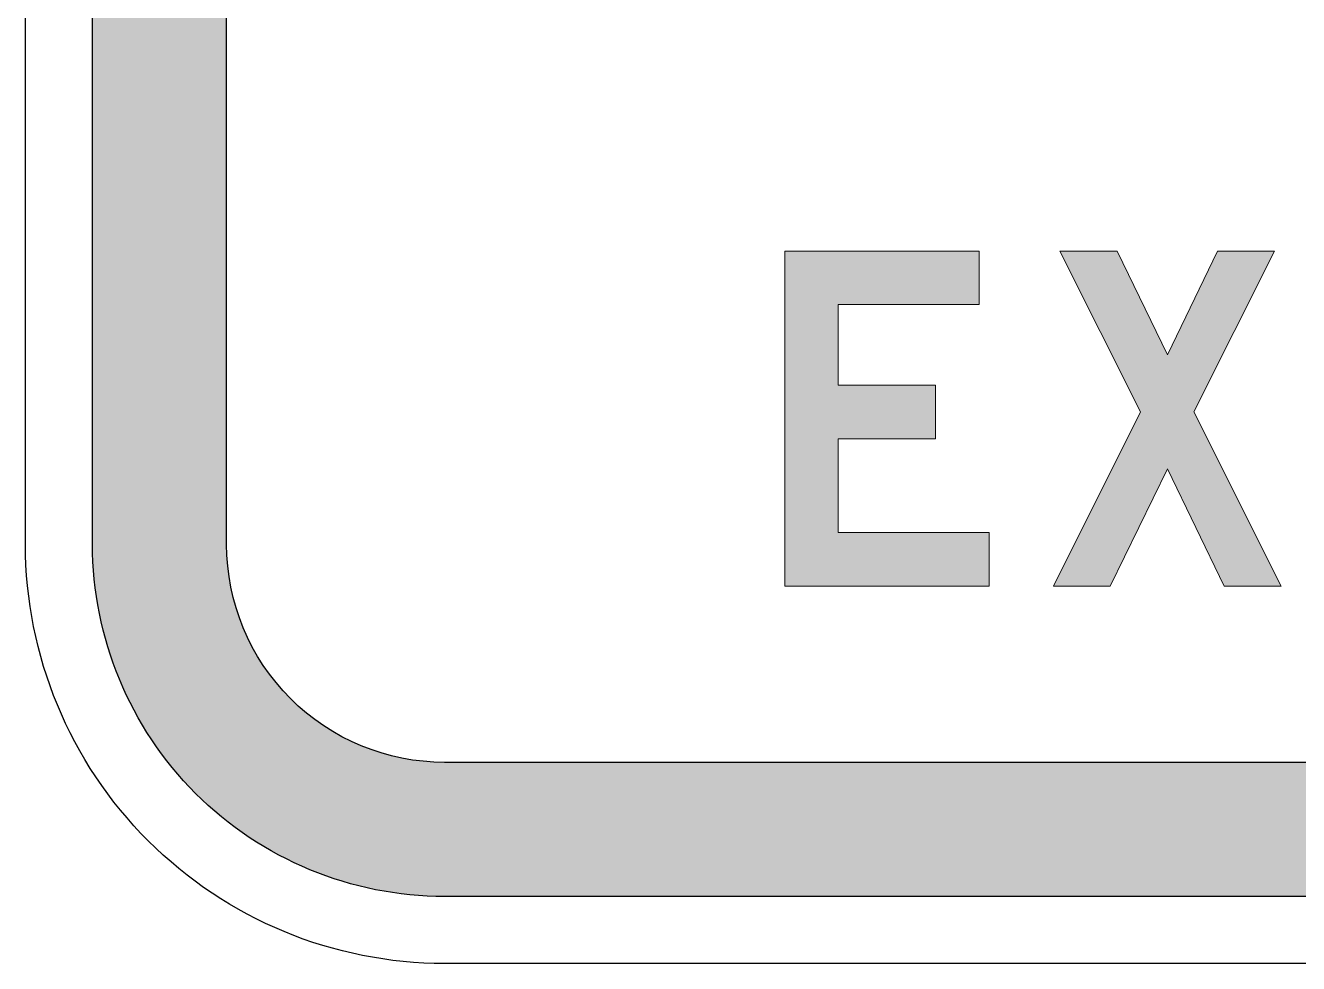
# Model space of a CAD drawing. Extents: x 155 to 267, y 118 to 201.
# Drawn here: x 154.55 to 192.52, y 133.54 to 161.52 of the extents above; entities that cross this region are included whole.
import ezdxf

# ---------------------------------------------------------------- set-up
doc = ezdxf.new("R2010")
doc.units = 0
doc.layers.add('L25', color=1, linetype='CONTINUOUS')
doc.layers.add('L35', color=3, linetype='CONTINUOUS')

msp = doc.modelspace()

# ---------------------------------------------------------------- hatches: boundary and pattern name
at = {"layer": 'L25'}
h = msp.add_hatch(color=256, dxfattribs=at)
edge = h.paths.add_edge_path(flags=16)
edge.add_line((160.554, 146.037), (160.554, 188.537))
edge.add_arc((167.054, 188.537), 6.5, 90, 180, ccw=False)
edge.add_line((167.054, 195.037), (254.554, 195.037))
edge.add_arc((254.554, 188.537), 6.5, 0, 90, ccw=False)
edge.add_line((261.054, 188.537), (261.054, 146.037))
edge.add_arc((254.554, 146.037), 6.5, -90, 0, ccw=False)
edge.add_line((254.554, 139.537), (167.054, 139.537))
edge.add_arc((167.054, 146.037), 6.5, 180, 270, ccw=False)
edge = h.paths.add_edge_path()
edge.add_line((156.554, 146.037), (156.554, 188.537))
edge.add_arc((167.054, 188.537), 10.5, 90, 180, ccw=False)
edge.add_line((167.054, 199.037), (254.554, 199.037))
edge.add_arc((254.554, 188.537), 10.5, 0, 90, ccw=False)
edge.add_line((265.054, 188.537), (265.054, 146.037))
edge.add_arc((254.554, 146.037), 10.5, -90, 0, ccw=False)
edge.add_line((254.554, 135.537), (167.054, 135.537))
edge.add_arc((167.054, 146.037), 10.5, 180, 270, ccw=False)
h = msp.add_hatch(color=256, dxfattribs=at)
h.paths.add_polyline_path([(229.043, 154.788), (234.833, 154.788), (234.833, 153.193), (230.638, 153.193), (230.638, 150.79), (233.537, 150.79), (233.537, 149.188), (230.638, 149.188), (230.638, 146.391), (235.139, 146.391), (235.139, 144.789), (229.043, 144.789)])
h.paths.add_polyline_path([(220.494, 154.788), (220.494, 153.193), (222.795, 153.193), (222.795, 144.789), (224.39, 144.789), (224.39, 153.193), (226.691, 153.193), (226.691, 154.788)])
h.paths.add_polyline_path([(203.234, 154.788), (209.031, 154.788), (209.031, 153.193), (204.829, 153.193), (204.829, 150.79), (207.727, 150.79), (207.727, 149.188), (204.829, 149.188), (204.829, 146.391), (209.329, 146.391), (209.329, 144.789), (203.234, 144.789)])
h.paths.add_polyline_path([(185.406, 154.788), (187.11, 154.788), (188.61, 151.693), (190.103, 154.788), (191.807, 154.788), (189.404, 149.989), (192.004, 144.789), (190.307, 144.789), (188.61, 148.292), (186.906, 144.789), (185.209, 144.789), (187.809, 149.989)])
h.paths.add_polyline_path([(177.199, 154.788), (182.995, 154.788), (182.995, 153.193), (178.793, 153.193), (178.793, 150.79), (181.692, 150.79), (181.692, 149.188), (178.793, 149.188), (178.793, 146.391), (183.294, 146.391), (183.294, 144.789), (177.199, 144.789)])
h.paths.add_polyline_path([(240.9, 144.789), (237.906, 144.789), (237.906, 154.788), (240.9, 154.788), (242.123, 154.562), (243.172, 153.9), (243.9, 152.895), (244.526, 150.856), (244.526, 148.729), (243.9, 146.69), (243.172, 145.685), (242.123, 145.022)])
h.paths.add_polyline_path([(240.9, 146.391), (239.501, 146.391), (239.501, 153.193), (240.9, 153.193), (241.773, 152.946), (242.4, 152.29), (242.961, 150.659), (242.961, 148.926), (242.4, 147.294), (241.773, 146.632)], flags=16)
h.paths.add_polyline_path([(215.993, 150.79), (213.692, 150.79), (213.692, 153.193), (215.993, 153.193), (216.597, 153.033), (217.034, 152.596), (217.195, 151.992), (217.034, 151.387), (216.597, 150.95)], flags=16)
h.paths.add_polyline_path([(215.993, 149.188), (213.692, 149.188), (213.692, 144.789), (212.097, 144.789), (212.097, 154.788), (215.993, 154.788), (217.064, 154.584), (217.974, 153.972), (218.586, 153.062), (218.79, 151.992), (218.586, 150.921), (217.974, 150.003), (217.064, 149.399)])
h.paths.add_polyline_path([(200.365, 152.895), (198.864, 152.188), (198.464, 152.793), (197.269, 153.288), (196.068, 152.793), (195.565, 151.89), (195.318, 149.792), (195.565, 147.695), (196.068, 146.792), (197.269, 146.289), (198.464, 146.792), (198.864, 147.491), (200.466, 147.09), (199.563, 145.59), (198.5, 144.927), (197.269, 144.694), (196.031, 144.927), (194.968, 145.59), (194.327, 146.413), (193.97, 147.389), (193.745, 149.792), (193.97, 152.188), (194.327, 153.171), (194.968, 153.994), (196.031, 154.657), (197.269, 154.89), (198.5, 154.657), (199.563, 153.994)])

# ---------------------------------------------------------------- linework, layer by layer
for points in [[(156.554, 146.037), (156.554, 188.537, -0.414214), (167.054, 199.037), (254.554, 199.037, -0.414214), (265.054, 188.537), (265.054, 146.037, -0.414214), (254.554, 135.537), (167.054, 135.537, -0.414214)], [(160.554, 146.037), (160.554, 188.537, -0.414214), (167.054, 195.037), (254.554, 195.037, -0.414214), (261.054, 188.537), (261.054, 146.037, -0.414214), (254.554, 139.537), (167.054, 139.537, -0.414214)]]:
    msp.add_lwpolyline(points, format="xyb", close=True, dxfattribs=at)
at = {"layer": 'L25', "lineweight": 0}
for points in [[(177.199, 154.788), (182.995, 154.788), (182.995, 153.193), (178.793, 153.193), (178.793, 150.79), (181.692, 150.79), (181.692, 149.188), (178.793, 149.188), (178.793, 146.391), (183.294, 146.391), (183.294, 144.789), (177.199, 144.789), (177.199, 154.788)], [(185.406, 154.788), (187.11, 154.788), (188.61, 151.693), (190.103, 154.788), (191.807, 154.788), (189.404, 149.989), (192.004, 144.789), (190.307, 144.789), (188.61, 148.292), (186.906, 144.789), (185.209, 144.789), (187.809, 149.989), (185.406, 154.788)]]:
    msp.add_lwpolyline(points, close=True, dxfattribs=at)
at = {"layer": 'L35'}
msp.add_lwpolyline([(154.554, 146.037), (154.554, 188.537, -0.414214), (167.054, 201.037), (254.554, 201.037, -0.414214), (267.054, 188.537), (267.054, 146.037, -0.414214), (254.554, 133.537), (167.054, 133.537, -0.414214)], format="xyb", close=True, dxfattribs=at)

doc.saveas('drawing.dxf')
